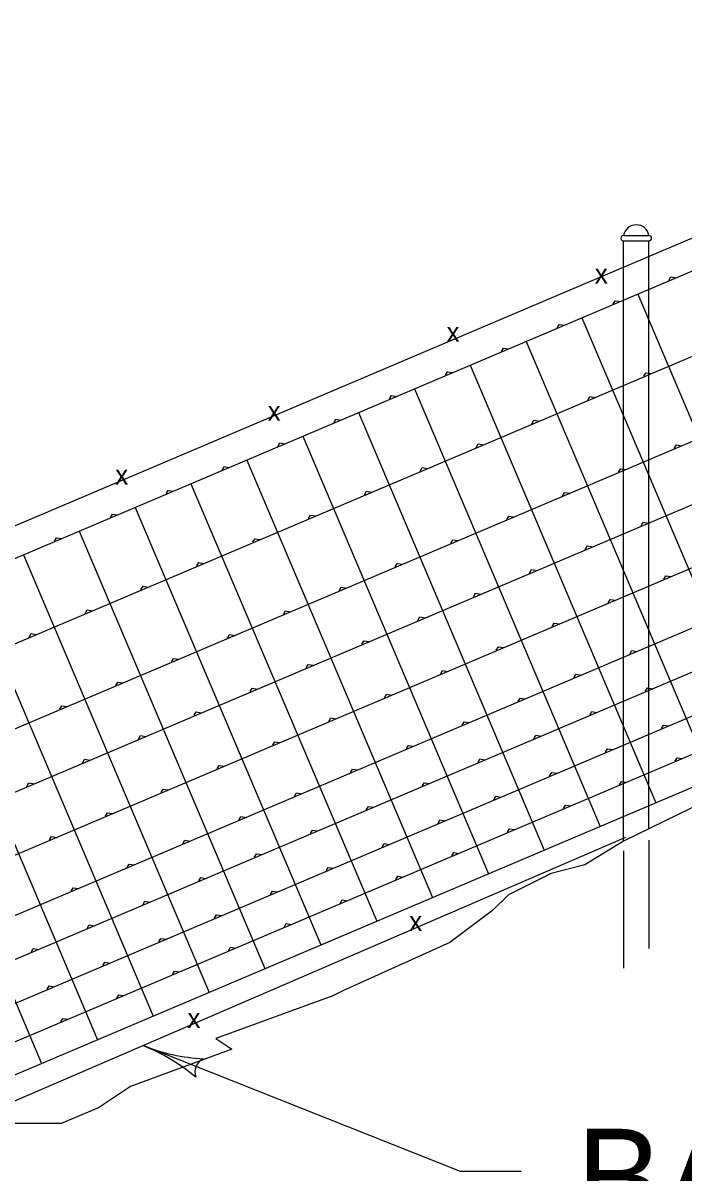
# Model space of a CAD drawing. Extents: x 1007 to 1035.5, y 1000.5 to 1021.5.
# Drawn here: x 1009.71 to 1011.072, y 1001.689 to 1004.059 of the extents above; entities that cross this region are included whole.
import ezdxf

# ---------------------------------------------------------------- set-up
doc = ezdxf.new("R2010")
doc.units = 0
doc.layers.add('Level 1', color=7, linetype='Continuous')

msp = doc.modelspace()

# ---------------------------------------------------------------- linework, layer by layer
at = {"layer": 'Level 1'}
for p, q in [((1008.6592, 1002.5843), (1012.1323, 1004.0585)), ((1008.6592, 1002.5165), (1012.1323, 1003.9907)), ((1008.6592, 1002.341), (1012.1323, 1003.8152)), ((1008.6592, 1002.1657), (1012.1323, 1003.6399)), ((1010.9471, 1003.6208), (1010.9993, 1003.6208)), ((1010.9472, 1002.373), (1010.9472, 1003.6098)), ((1010.9472, 1003.6098), (1010.9993, 1003.6097)), ((1010.9992, 1002.3983), (1010.9993, 1003.6097)), ((1008.6592, 1002.0355), (1012.0973, 1003.4948)), ((1010.9763, 1003.5001), (1011.359, 1002.5988)), ((1010.8613, 1003.4512), (1011.2439, 1002.5499)), ((1010.7463, 1003.4023), (1011.1288, 1002.501)), ((1008.6592, 1001.9053), (1012.1323, 1003.3796)), ((1010.6312, 1003.3535), (1011.0138, 1002.4522)), ((1010.5161, 1003.3047), (1010.8988, 1002.4033)), ((1008.6592, 1001.7809), (1012.1323, 1003.2552)), ((1010.4011, 1003.2558), (1010.7837, 1002.3545)), ((1010.286, 1003.207), (1010.6686, 1002.3057)), ((1008.6592, 1001.6903), (1012.1323, 1003.1646)), ((1010.1709, 1003.1582), (1010.5535, 1002.2568)), ((1010.0558, 1003.1093), (1010.4385, 1002.208)), ((1008.6592, 1001.5998), (1012.1323, 1003.0741)), ((1009.9408, 1003.0605), (1010.3234, 1002.1592)), ((1008.6592, 1001.5206), (1012.1323, 1002.9948)), ((1009.8258, 1003.0117), (1010.2083, 1002.1103)), ((1009.7107, 1002.9628), (1010.0933, 1002.0615)), ((1008.6592, 1001.4528), (1012.1323, 1002.927)), ((1009.5956, 1002.9139), (1009.9782, 1002.0126)), ((1009.4806, 1002.8651), (1009.8632, 1001.9638)), ((1009.3655, 1002.8163), (1009.7481, 1001.9149)), ((1010.9509, 1002.3808), (1008.7113, 1001.4136)), ((1010.9992, 1002.3752), (1010.9992, 1002.1521)), ((1010.9472, 1002.3533), (1010.9472, 1002.111)), ((1010.6113, 1001.6926), (1009.9573, 1001.9517)), ((1010.7363, 1001.6926), (1010.6113, 1001.6926))]:
    msp.add_line(p, q, dxfattribs=at)
for points in [[(1011.0405, 1003.5282), (1011.0446, 1003.5353), (1011.0553, 1003.5336)], [(1010.9254, 1003.4793), (1010.9296, 1003.4864), (1010.9403, 1003.4848)], [(1010.9254, 1003.4793), (1010.9296, 1003.4864), (1010.9403, 1003.4848)], [(1010.8103, 1003.4305), (1010.8145, 1003.4376), (1010.8252, 1003.4358)], [(1010.6953, 1003.3817), (1010.6994, 1003.3888), (1010.7101, 1003.387)], [(1010.5803, 1003.3328), (1010.5843, 1003.3399), (1010.5951, 1003.3382)], [(1010.9885, 1003.3307), (1010.9927, 1003.3378), (1011.0033, 1003.3361)], [(1010.9885, 1003.3307), (1010.9927, 1003.3378), (1011.0033, 1003.3361)], [(1010.4652, 1003.284), (1010.4693, 1003.2911), (1010.48, 1003.2893)], [(1010.4652, 1003.284), (1010.4693, 1003.2911), (1010.48, 1003.2893)], [(1010.8735, 1003.2818), (1010.8776, 1003.289), (1010.8883, 1003.2873)], [(1010.3501, 1003.2351), (1010.3543, 1003.2423), (1010.3649, 1003.2405)], [(1010.7584, 1003.233), (1010.7625, 1003.2402), (1010.7733, 1003.2383)], [(1010.2351, 1003.1863), (1010.2392, 1003.1933), (1010.2498, 1003.1917)], [(1010.2351, 1003.1863), (1010.2392, 1003.1933), (1010.2498, 1003.1917)], [(1010.6433, 1003.1842), (1010.6474, 1003.1913), (1010.6582, 1003.1895)], [(1011.0516, 1003.1821), (1011.0558, 1003.1892), (1011.0664, 1003.1875)], [(1011.0516, 1003.1821), (1011.0558, 1003.1892), (1011.0664, 1003.1875)], [(1010.12, 1003.1374), (1010.1241, 1003.1445), (1010.1348, 1003.1428)], [(1010.5283, 1003.1353), (1010.5324, 1003.1425), (1010.5431, 1003.1407)], [(1010.5283, 1003.1353), (1010.5324, 1003.1425), (1010.5431, 1003.1407)], [(1010.9365, 1003.1333), (1010.9407, 1003.1403), (1010.9513, 1003.1386)], [(1010.0049, 1003.0886), (1010.0091, 1003.0957), (1010.0198, 1003.094)], [(1010.4133, 1003.0864), (1010.4173, 1003.0937), (1010.428, 1003.0918)], [(1010.8215, 1003.0844), (1010.8256, 1003.0915), (1010.8363, 1003.0898)], [(1009.8898, 1003.0398), (1009.894, 1003.0468), (1009.9047, 1003.0452)], [(1010.2982, 1003.0376), (1010.3023, 1003.0448), (1010.313, 1003.043)], [(1010.2982, 1003.0376), (1010.3023, 1003.0448), (1010.313, 1003.043)], [(1010.7064, 1003.0356), (1010.7106, 1003.0427), (1010.7213, 1003.0409)], [(1010.9833, 1003.0229), (1010.9875, 1003.0301), (1010.9982, 1003.0283)], [(1009.7748, 1002.9909), (1009.7789, 1002.998), (1009.7896, 1002.9963)], [(1009.7748, 1002.9909), (1009.7789, 1002.998), (1009.7896, 1002.9963)], [(1010.1831, 1002.9888), (1010.1872, 1002.9959), (1010.1979, 1002.9942)], [(1010.5913, 1002.9868), (1010.5955, 1002.9938), (1010.6062, 1002.9921)], [(1010.5913, 1002.9868), (1010.5955, 1002.9938), (1010.6062, 1002.9921)], [(1010.8683, 1002.9741), (1010.8724, 1002.9813), (1010.8831, 1002.9795)], [(1010.068, 1002.9399), (1010.0722, 1002.9471), (1010.0828, 1002.9453)], [(1010.4763, 1002.9378), (1010.4804, 1002.945), (1010.4911, 1002.9433)], [(1010.7533, 1002.9253), (1010.7573, 1002.9324), (1010.7681, 1002.9307)], [(1011.0302, 1002.9127), (1011.0343, 1002.9198), (1011.045, 1002.9181)], [(1009.9529, 1002.8911), (1009.9571, 1002.8983), (1009.9678, 1002.8965)], [(1010.3613, 1002.889), (1010.3653, 1002.8962), (1010.376, 1002.8944)], [(1010.3613, 1002.889), (1010.3653, 1002.8962), (1010.376, 1002.8944)], [(1010.6382, 1002.8764), (1010.6423, 1002.8836), (1010.653, 1002.8818)], [(1010.6382, 1002.8764), (1010.6423, 1002.8836), (1010.653, 1002.8818)], [(1010.9151, 1002.8638), (1010.9193, 1002.8709), (1010.9299, 1002.8693)], [(1012.1288, 1002.8348), (1011.6315, 1002.6795), (1011.6096, 1002.6576), (1011.5108, 1002.6576), (1011.4999, 1002.6357), (1011.1818, 1002.504), (1011.1708, 1002.4821), (1010.9472, 1002.373), (1010.8675, 1002.3244), (1010.7978, 1002.3066), (1010.7101, 1002.2627), (1010.6773, 1002.2298), (1010.5895, 1002.164), (1010.3701, 1002.0653), (1010.3482, 1002.0543), (1010.1068, 1001.9665), (1010.1398, 1001.9446), (1009.9313, 1001.8678), (1009.8655, 1001.8239), (1009.7888, 1001.791), (1009.69, 1001.791)], [(1009.8379, 1002.8423), (1009.842, 1002.8494), (1009.8528, 1002.8477)], [(1009.8379, 1002.8423), (1009.842, 1002.8494), (1009.8528, 1002.8477)], [(1010.2462, 1002.8402), (1010.2503, 1002.8473), (1010.261, 1002.8456)], [(1010.5231, 1002.8276), (1010.5272, 1002.8348), (1010.5379, 1002.8329)], [(1010.8, 1002.815), (1010.8042, 1002.8221), (1010.8148, 1002.8204)], [(1009.7228, 1002.7934), (1009.7269, 1002.8006), (1009.7377, 1002.7988)], [(1010.1311, 1002.7913), (1010.1353, 1002.7984), (1010.1459, 1002.7968)], [(1010.408, 1002.7788), (1010.4122, 1002.7859), (1010.4228, 1002.7841)], [(1010.408, 1002.7788), (1010.4122, 1002.7859), (1010.4228, 1002.7841)], [(1010.6849, 1002.7662), (1010.6891, 1002.7733), (1010.6998, 1002.7716)], [(1010.6849, 1002.7662), (1010.6891, 1002.7733), (1010.6998, 1002.7716)], [(1010.9598, 1002.7584), (1010.964, 1002.7655), (1010.9747, 1002.7638)], [(1010.016, 1002.7425), (1010.0202, 1002.7496), (1010.0308, 1002.7479)], [(1010.293, 1002.7299), (1010.2971, 1002.7371), (1010.3078, 1002.7353)], [(1010.5699, 1002.7173), (1010.574, 1002.7244), (1010.5848, 1002.7228)], [(1010.8448, 1002.7096), (1010.8489, 1002.7167), (1010.8596, 1002.7149)], [(1009.901, 1002.6937), (1009.9051, 1002.7008), (1009.9158, 1002.6991)], [(1009.901, 1002.6937), (1009.9051, 1002.7008), (1009.9158, 1002.6991)], [(1010.1779, 1002.681), (1010.182, 1002.6883), (1010.1928, 1002.6864)], [(1010.9924, 1002.6817), (1010.9966, 1002.6888), (1011.0073, 1002.6871)], [(1010.4548, 1002.6685), (1010.459, 1002.6756), (1010.4697, 1002.6739)], [(1010.4548, 1002.6685), (1010.459, 1002.6756), (1010.4697, 1002.6739)], [(1010.7298, 1002.6607), (1010.7338, 1002.6678), (1010.7446, 1002.6661)], [(1010.7298, 1002.6607), (1010.7338, 1002.6678), (1010.7446, 1002.6661)], [(1009.7859, 1002.6448), (1009.79, 1002.6519), (1009.8008, 1002.6503)], [(1010.0628, 1002.6322), (1010.0669, 1002.6393), (1010.0777, 1002.6376)], [(1010.8773, 1002.6328), (1010.8815, 1002.6399), (1010.8922, 1002.6383)], [(1010.3398, 1002.6197), (1010.3439, 1002.6268), (1010.3546, 1002.625)], [(1010.6147, 1002.6118), (1010.6188, 1002.6189), (1010.6295, 1002.6173)], [(1011.025, 1002.605), (1011.0291, 1002.6121), (1011.0398, 1002.6103)], [(1009.9478, 1002.5833), (1009.9519, 1002.5905), (1009.9626, 1002.5888)], [(1009.9478, 1002.5833), (1009.9519, 1002.5905), (1009.9626, 1002.5888)], [(1010.2247, 1002.5708), (1010.2288, 1002.5779), (1010.2395, 1002.5762)], [(1010.4996, 1002.563), (1010.5038, 1002.5701), (1010.5144, 1002.5684)], [(1010.4996, 1002.563), (1010.5038, 1002.5701), (1010.5144, 1002.5684)], [(1010.7623, 1002.584), (1010.7664, 1002.5911), (1010.7771, 1002.5894)], [(1010.7623, 1002.584), (1010.7664, 1002.5911), (1010.7771, 1002.5894)], [(1010.9099, 1002.5561), (1010.9141, 1002.5633), (1010.9248, 1002.5615)], [(1011.0535, 1002.5378), (1011.0576, 1002.5449), (1011.0683, 1002.5433)], [(1009.8328, 1002.5345), (1009.8368, 1002.5417), (1009.8476, 1002.5399)], [(1010.1097, 1002.522), (1010.1138, 1002.5291), (1010.1245, 1002.5273)], [(1010.3845, 1002.5142), (1010.3887, 1002.5213), (1010.3993, 1002.5196)], [(1010.6473, 1002.5352), (1010.6513, 1002.5423), (1010.6621, 1002.5405)], [(1010.7948, 1002.5073), (1010.799, 1002.5144), (1010.8097, 1002.5127)], [(1010.7948, 1002.5073), (1010.799, 1002.5144), (1010.8097, 1002.5127)], [(1009.7177, 1002.4857), (1009.7218, 1002.4928), (1009.7325, 1002.4911)], [(1009.9946, 1002.4732), (1009.9988, 1002.4803), (1010.0094, 1002.4785)], [(1009.9946, 1002.4732), (1009.9988, 1002.4803), (1010.0094, 1002.4785)], [(1010.5322, 1002.4863), (1010.5363, 1002.4934), (1010.547, 1002.4917)], [(1010.5322, 1002.4863), (1010.5363, 1002.4934), (1010.547, 1002.4917)], [(1010.9384, 1002.489), (1010.9425, 1002.4961), (1010.9533, 1002.4944)], [(1010.2695, 1002.4653), (1010.2736, 1002.4724), (1010.2843, 1002.4708)], [(1010.6798, 1002.4584), (1010.6839, 1002.4655), (1010.6946, 1002.4638)], [(1009.8795, 1002.4243), (1009.8837, 1002.4314), (1009.8943, 1002.4297)], [(1010.4171, 1002.4375), (1010.4213, 1002.4446), (1010.4319, 1002.4428)], [(1010.8233, 1002.4402), (1010.8275, 1002.4473), (1010.8382, 1002.4456)], [(1010.8233, 1002.4402), (1010.8275, 1002.4473), (1010.8382, 1002.4456)], [(1010.1544, 1002.4165), (1010.1586, 1002.4236), (1010.1693, 1002.4219)], [(1010.5648, 1002.4096), (1010.5688, 1002.4167), (1010.5796, 1002.415)], [(1010.5648, 1002.4096), (1010.5688, 1002.4167), (1010.5796, 1002.415)], [(1009.7644, 1002.3754), (1009.7686, 1002.3826), (1009.7793, 1002.3808)], [(1010.302, 1002.3887), (1010.3062, 1002.3958), (1010.3168, 1002.394)], [(1010.7083, 1002.3913), (1010.7124, 1002.3984), (1010.7231, 1002.3968)], [(1010.0393, 1002.3677), (1010.0435, 1002.3748), (1010.0542, 1002.373)], [(1010.0393, 1002.3677), (1010.0435, 1002.3748), (1010.0542, 1002.373)], [(1010.4497, 1002.3608), (1010.4538, 1002.3678), (1010.4645, 1002.3662)], [(1010.187, 1002.3398), (1010.1911, 1002.3469), (1010.2018, 1002.3452)], [(1010.5933, 1002.3425), (1010.5973, 1002.3496), (1010.608, 1002.3478)], [(1010.5933, 1002.3425), (1010.5973, 1002.3496), (1010.608, 1002.3478)], [(1009.9243, 1002.3188), (1009.9284, 1002.3259), (1009.9391, 1002.3242)], [(1010.3346, 1002.3119), (1010.3388, 1002.319), (1010.3494, 1002.3173)], [(1010.0719, 1002.2909), (1010.0761, 1002.298), (1010.0868, 1002.2963)], [(1010.0719, 1002.2909), (1010.0761, 1002.298), (1010.0868, 1002.2963)], [(1010.4782, 1002.2937), (1010.4823, 1002.3008), (1010.493, 1002.299)], [(1009.8093, 1002.27), (1009.8133, 1002.2771), (1009.8241, 1002.2753)], [(1010.2195, 1002.2631), (1010.2237, 1002.2702), (1010.2343, 1002.2685)], [(1009.9568, 1002.2421), (1009.961, 1002.2492), (1009.9717, 1002.2475)], [(1010.3631, 1002.2448), (1010.3673, 1002.2519), (1010.3779, 1002.2502)], [(1010.1045, 1002.2143), (1010.1086, 1002.2213), (1010.1193, 1002.2196)], [(1010.1045, 1002.2143), (1010.1086, 1002.2213), (1010.1193, 1002.2196)], [(1009.8418, 1002.1933), (1009.8459, 1002.2003), (1009.8566, 1002.1987)], [(1010.248, 1002.1959), (1010.2522, 1002.2031), (1010.2628, 1002.2013)], [(1009.9894, 1002.1654), (1009.9936, 1002.1725), (1010.0043, 1002.1708)], [(1009.7268, 1002.1444), (1009.7308, 1002.1515), (1009.7416, 1002.1498)], [(1010.133, 1002.1471), (1010.1371, 1002.1543), (1010.1478, 1002.1525)], [(1010.133, 1002.1471), (1010.1371, 1002.1543), (1010.1478, 1002.1525)], [(1009.8743, 1002.1166), (1009.8785, 1002.1237), (1009.8892, 1002.1219)], [(1010.0179, 1002.0983), (1010.022, 1002.1053), (1010.0328, 1002.1037)], [(1009.7593, 1002.0678), (1009.7634, 1002.0748), (1009.7741, 1002.0731)], [(1009.9028, 1002.0494), (1009.907, 1002.0565), (1009.9177, 1002.0548)], [(1009.7878, 1002.0006), (1009.7919, 1002.0077), (1009.8026, 1002.006)]]:
    msp.add_lwpolyline(points, dxfattribs=at)
for centre, radius, start, end in [((1010.9732, 1003.6163), 0.0264, 9.572, 170.4242), ((1010.9472, 1003.6152), 0.00549, 89.8533, 270.1434), ((1010.9993, 1003.6152), 0.00549, 270.1434, 89.8533), ((1010.1012, 1002.3151), 0.3909, 248.3889, 267.0577), ((1010.1012, 1002.3151), 0.3909, 248.3767, 248.3889), ((1009.8133, 1001.5882), 0.3909, 49.7361, 68.3828), ((1010.0954, 1001.8969), 0.0313, 117.1635, 199.2802)]:
    msp.add_arc(centre, radius, start, end, dxfattribs=at)

# ---------------------------------------------------------------- texts
for s, height, p in [('x', 0.04, (1010.8878, 1003.5217)), ('x', 0.04, (1010.5823, 1003.4018)), ('x', 0.04, (1010.2139, 1003.239)), ('x', 0.04, (1009.8998, 1003.1077)), ('x', 0.04, (1010.5054, 1002.1881)), ('x', 0.04, (1010.0486, 1001.9883)), ('BARBED WIRE', 0.2, (1010.8497, 1001.5806))]:
    msp.add_text(s, height=height, dxfattribs=at).set_placement(p)

doc.saveas('drawing.dxf')
